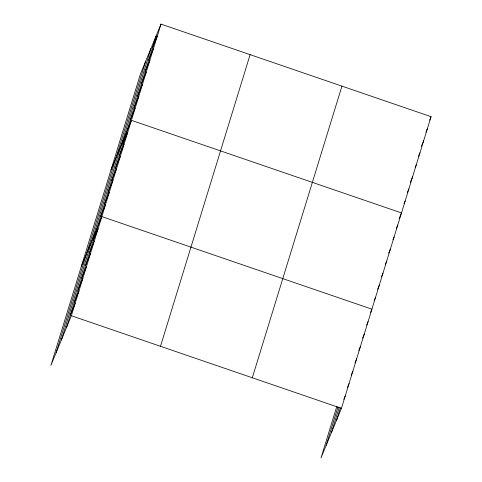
<?xml version="1.0" encoding="UTF-8"?>
<svg xmlns="http://www.w3.org/2000/svg" width="482" height="482" viewBox="0 0 482 482"><rect width="100%" height="100%" fill="white"/><g stroke="black" fill="none" stroke-linecap="round" stroke-linejoin="round"><path stroke-width="0.72" d="M56.075 352.848L145.703 61.202M61.365 340.009L150.993 48.363M66.504 327.543L156.132 35.897M160.994 24.1L140.563 73.668L50.935 365.314L71.366 315.746L160.994 24.1L431.065 116.686L341.437 408.332L321.006 457.9L336.876 406.254M160.488 346.299L250.116 54.653M252.309 377.78L341.943 86.133M326.139 445.434L337.99 406.874M331.435 432.595L339.051 407.808M336.575 420.135L340.382 407.736M152.433 47.929L157.295 36.132M148.739 59.961L153.601 48.158M145.04 71.987L149.902 60.19M141.34 84.019L146.209 72.222M137.647 96.051L142.509 84.254M133.948 108.082L138.81 96.28M130.254 120.108L135.117 108.311M110.987 169.911L131.417 120.343L401.488 212.93L399.198 218.485M122.856 144.172L127.718 132.375M119.162 156.204L124.025 144.401M115.463 168.23L120.325 156.433M111.764 180.262L116.626 168.465M108.07 192.294L112.933 180.497M104.371 204.326L109.233 192.523M100.672 216.352L105.534 204.555M81.41 266.154L101.841 216.587L371.911 309.173L370.477 312.643M93.165 240.777L98.033 228.98M89.357 253.177L94.219 241.38M85.549 265.57L90.411 253.773M81.741 277.963L86.603 266.166M77.927 290.357L82.796 278.56M74.12 302.756L78.982 290.959M70.312 315.15L75.174 303.353M429.637 120.157L431.065 116.686M425.937 132.189L427.365 128.718M421.382 146.299L423.672 140.75M418.545 156.252L419.973 152.782M415.129 167.585L416.273 164.808M410.29 182.395L412.58 176.84M407.453 192.342L408.881 188.872M404.037 203.675L405.181 200.904M396.361 228.432L397.789 224.961M392.951 239.771L394.089 236.993M388.679 253.189L390.396 249.025M385.269 264.522L386.697 261.051M381.569 276.554L382.997 273.083M377.587 289.278L379.304 285.115M374.177 300.617L375.605 297.147M366.669 325.043L368.097 321.572M362.572 338.129L364.29 333.966M358.765 350.522L360.482 346.359M354.957 362.922L356.674 358.753M351.143 375.315L352.86 371.152M347.335 387.709L349.052 383.545M343.811 399.409L345.245 395.939M71.366 315.746L341.437 408.332"/></g></svg>
